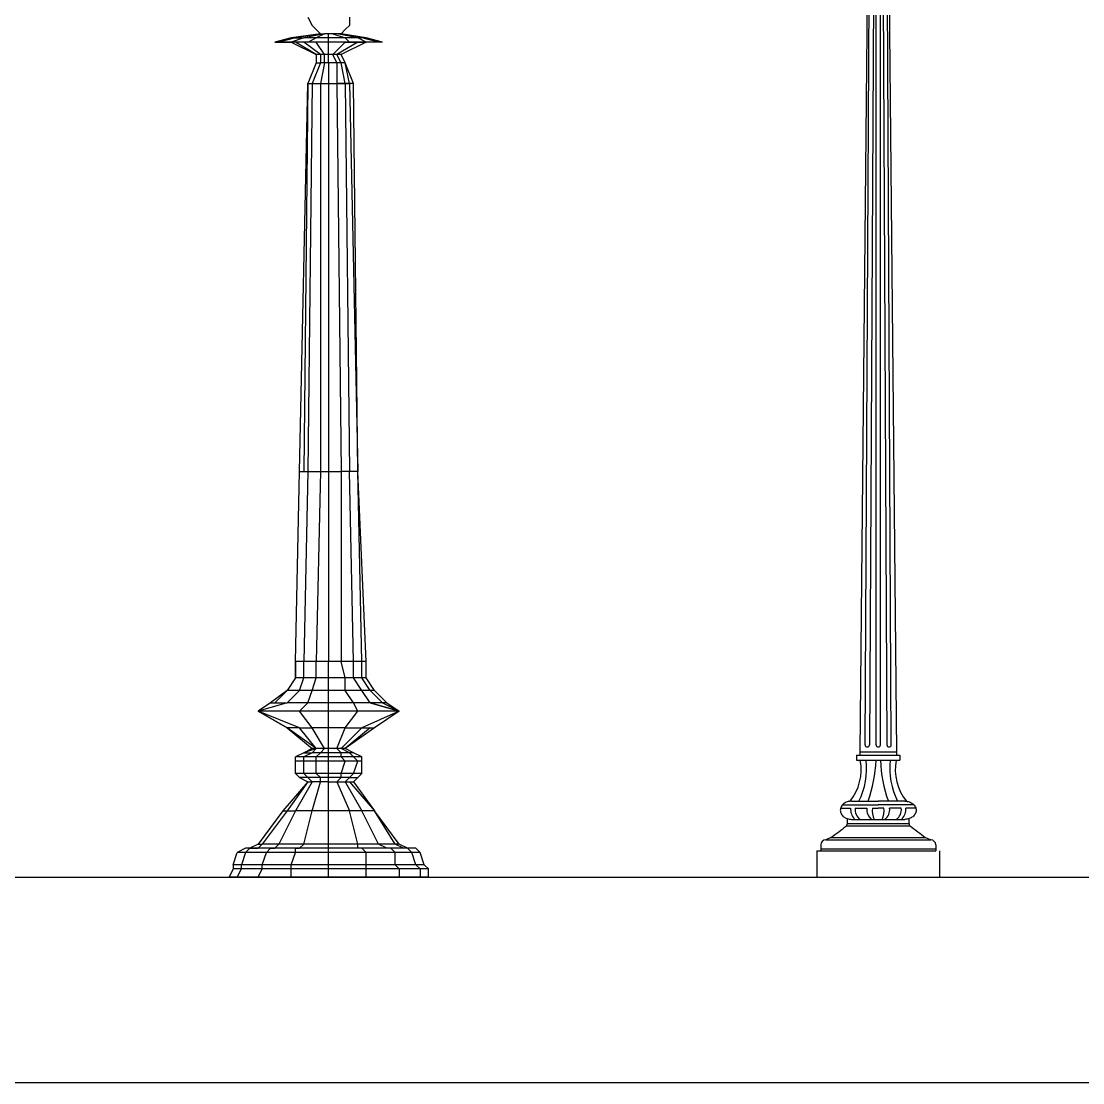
# Model space of a CAD drawing. Header units: millimetres. Extents: x 0.8 to 22.3, y 11.9 to 23.2.
# Drawn here: x 8.325 to 11.565, y 11.94 to 15.18 of the extents above; entities that cross this region are included whole.
import ezdxf

# ---------------------------------------------------------------- set-up
doc = ezdxf.new("R2010")
doc.units = ezdxf.units.MM

msp = doc.modelspace()

# ---------------------------------------------------------------- linework, layer by layer
for p, q in [((10.9075, 15.3714), (10.8843, 12.95)), ((10.9729, 15.3714), (10.9961, 12.95)), ((10.9003, 12.9718), (10.9127, 15.3497)), ((10.926, 15.3497), (10.9136, 12.9718)), ((10.9336, 12.9718), (10.9336, 15.3497)), ((10.9468, 12.9718), (10.9468, 15.3497)), ((10.9544, 15.3497), (10.9669, 12.9718)), ((10.9801, 12.9718), (10.9677, 15.3497)), ((9.1996, 15.193), (9.2123, 15.1676)), ((9.2123, 15.1676), (9.225, 15.155)), ((9.225, 15.155), (9.2123, 15.1676)), ((9.3264, 15.1676), (9.3137, 15.155)), ((9.3264, 15.193), (9.3264, 15.1676)), ((9.2377, 15.1423), (9.149, 15.1296)), ((9.2377, 15.1423), (9.1616, 15.1296)), ((9.2503, 15.1423), (9.187, 15.1296)), ((9.225, 15.155), (9.2377, 15.1423)), ((9.225, 15.155), (9.2377, 15.1423)), ((9.2503, 15.1423), (9.225, 15.1296)), ((9.2377, 15.1423), (9.2503, 15.1423)), ((9.263, 15.1423), (9.2503, 15.1423)), ((9.263, 15.1296), (9.263, 15.1423)), ((9.2757, 15.1423), (9.263, 15.1423)), ((9.2884, 15.1423), (9.2757, 15.1423)), ((9.2757, 15.1423), (9.3137, 15.1296)), ((9.3517, 15.1296), (9.2884, 15.1423)), ((9.3644, 15.1296), (9.2884, 15.1423)), ((9.301, 15.1423), (9.2884, 15.1423)), ((9.3137, 15.155), (9.301, 15.1423)), ((9.3771, 15.1296), (9.301, 15.1423)), ((9.149, 15.1296), (9.0983, 15.1169)), ((9.0983, 15.1169), (9.149, 15.1169)), ((9.1109, 15.1169), (9.0983, 15.1169)), ((9.1616, 15.1296), (9.1109, 15.1169)), ((9.149, 15.1169), (9.1109, 15.1169)), ((9.1616, 15.1169), (9.1109, 15.1169)), ((9.187, 15.1296), (9.149, 15.1169)), ((9.149, 15.1296), (9.1616, 15.1296)), ((9.149, 15.1169), (9.225, 15.0789)), ((9.187, 15.1169), (9.149, 15.1169)), ((9.1996, 15.1169), (9.149, 15.1169)), ((9.1616, 15.1169), (9.149, 15.1169)), ((9.1616, 15.1296), (9.187, 15.1296)), ((9.187, 15.1169), (9.1616, 15.1169)), ((9.225, 15.0789), (9.1616, 15.1169)), ((9.225, 15.1296), (9.187, 15.1296)), ((9.2377, 15.0789), (9.187, 15.1169)), ((9.225, 15.1169), (9.187, 15.1169)), ((9.1996, 15.1169), (9.225, 15.1296)), ((9.263, 15.1169), (9.1996, 15.1169)), ((9.225, 15.1169), (9.1996, 15.1169)), ((9.263, 15.1296), (9.225, 15.1296)), ((9.263, 15.1169), (9.225, 15.1169)), ((9.2503, 15.0789), (9.225, 15.1169)), ((9.263, 15.1169), (9.263, 15.1296)), ((9.3137, 15.1296), (9.263, 15.1296)), ((9.263, 15.0789), (9.263, 15.1169)), ((9.3264, 15.1169), (9.263, 15.1169)), ((9.3137, 15.1169), (9.263, 15.1169)), ((9.2757, 15.0789), (9.3137, 15.1169)), ((9.3517, 15.1169), (9.2884, 15.0789)), ((9.3771, 15.1169), (9.301, 15.0789)), ((9.3771, 15.1169), (9.301, 15.0789)), ((9.3517, 15.1296), (9.3137, 15.1296)), ((9.3137, 15.1296), (9.3264, 15.1169)), ((9.3137, 15.1169), (9.3517, 15.1169)), ((9.3137, 15.1169), (9.3264, 15.1169)), ((9.3771, 15.1169), (9.3264, 15.1169)), ((9.3771, 15.1169), (9.3517, 15.1296)), ((9.3644, 15.1296), (9.3517, 15.1296)), ((9.3771, 15.1169), (9.3517, 15.1169)), ((9.3517, 15.1169), (9.3771, 15.1169)), ((9.4151, 15.1169), (9.3644, 15.1296)), ((9.3771, 15.1296), (9.3644, 15.1296)), ((9.4278, 15.1169), (9.3771, 15.1296)), ((9.4278, 15.1169), (9.3771, 15.1169)), ((9.4151, 15.1169), (9.3771, 15.1169)), ((9.4151, 15.1169), (9.3771, 15.1169)), ((9.4278, 15.1169), (9.4151, 15.1169)), ((9.225, 15.0789), (9.225, 15.0536)), ((9.225, 15.0789), (9.225, 15.0536)), ((9.2377, 15.0789), (9.225, 15.0789)), ((9.2377, 15.0789), (9.2377, 15.0536)), ((9.2503, 15.0789), (9.2377, 15.0789)), ((9.263, 15.0789), (9.2503, 15.0789)), ((9.2503, 15.0536), (9.2503, 15.0789)), ((9.263, 15.0536), (9.263, 15.0789)), ((9.2757, 15.0789), (9.263, 15.0789)), ((9.2884, 15.0536), (9.2757, 15.0789)), ((9.2884, 15.0789), (9.2757, 15.0789)), ((9.301, 15.0536), (9.2884, 15.0789)), ((9.301, 15.0789), (9.2884, 15.0789)), ((9.3137, 15.0536), (9.301, 15.0789)), ((9.3137, 15.0536), (9.301, 15.0789)), ((9.225, 15.0536), (9.1996, 14.9902)), ((9.225, 15.0536), (9.1996, 14.9902)), ((9.2377, 15.0536), (9.2123, 14.9902)), ((9.225, 15.0536), (9.2377, 15.0536)), ((9.2503, 15.0536), (9.2377, 15.0536)), ((9.2503, 15.0536), (9.2377, 14.9902)), ((9.263, 15.0536), (9.2503, 15.0536)), ((9.263, 15.0536), (9.263, 14.9902)), ((9.2884, 15.0536), (9.263, 15.0536)), ((9.2884, 15.0536), (9.2884, 14.9902)), ((9.301, 15.0536), (9.2884, 15.0536)), ((9.3137, 14.9902), (9.301, 15.0536)), ((9.3137, 15.0536), (9.301, 15.0536)), ((9.3391, 14.9902), (9.3137, 15.0536)), ((9.3264, 14.9902), (9.3137, 15.0536)), ((9.1743, 13.806), (9.1996, 14.9902)), ((9.1996, 14.9902), (9.187, 13.806)), ((9.2123, 14.9902), (9.1996, 13.806)), ((9.1996, 14.9902), (9.2123, 14.9902)), ((9.2123, 14.9902), (9.2377, 14.9902)), ((9.2377, 14.9902), (9.263, 14.9902)), ((9.2377, 14.9902), (9.2377, 13.806)), ((9.263, 14.9902), (9.263, 13.806)), ((9.263, 14.9902), (9.2884, 14.9902)), ((9.2884, 14.9902), (9.301, 13.806)), ((9.2884, 14.9902), (9.3137, 14.9902)), ((9.3137, 14.9902), (9.2884, 14.9902)), ((9.3137, 14.9902), (9.3264, 13.806)), ((9.3137, 14.9902), (9.3264, 14.9902)), ((9.3264, 14.9902), (9.3137, 14.9902)), ((9.3264, 14.9902), (9.3517, 13.806)), ((9.3391, 14.9902), (9.3264, 14.9902)), ((9.3517, 13.806), (9.3391, 14.9902)), ((9.1616, 13.2266), (9.1743, 13.806)), ((9.1743, 13.806), (9.187, 13.806)), ((9.1996, 13.806), (9.187, 13.2266)), ((9.187, 13.806), (9.1996, 13.806)), ((9.1996, 13.806), (9.2377, 13.806)), ((9.2377, 13.806), (9.225, 13.2266)), ((9.2377, 13.806), (9.263, 13.806)), ((9.263, 13.806), (9.263, 13.2266)), ((9.263, 13.806), (9.301, 13.806)), ((9.301, 13.806), (9.301, 13.2266)), ((9.3264, 13.806), (9.301, 13.806)), ((9.3391, 13.2266), (9.3264, 13.806)), ((9.3517, 13.806), (9.3264, 13.806)), ((9.3644, 13.2266), (9.3517, 13.806)), ((9.3771, 13.2266), (9.3517, 13.806)), ((9.1616, 13.1759), (9.1616, 13.2266)), ((9.1616, 13.2266), (9.1616, 13.1759)), ((9.187, 13.2266), (9.1616, 13.2266)), ((9.187, 13.1759), (9.187, 13.2266)), ((9.225, 13.2266), (9.187, 13.2266)), ((9.263, 13.2266), (9.225, 13.2266)), ((9.225, 13.1759), (9.225, 13.2266)), ((9.263, 13.1759), (9.263, 13.2266)), ((9.301, 13.2266), (9.263, 13.2266)), ((9.3137, 13.1759), (9.301, 13.2266)), ((9.3391, 13.2266), (9.301, 13.2266)), ((9.3391, 13.1759), (9.3391, 13.2266)), ((9.3644, 13.2266), (9.3391, 13.2266)), ((9.3644, 13.1759), (9.3644, 13.2266)), ((9.3771, 13.2266), (9.3644, 13.2266)), ((9.3771, 13.1759), (9.3771, 13.2266)), ((9.1616, 13.1759), (9.1363, 13.1379)), ((9.1616, 13.1759), (9.1363, 13.1379)), ((9.187, 13.1759), (9.1616, 13.1759)), ((9.1743, 13.1379), (9.187, 13.1759)), ((9.225, 13.1759), (9.187, 13.1759)), ((9.2123, 13.1379), (9.225, 13.1759)), ((9.263, 13.1759), (9.225, 13.1759)), ((9.263, 13.1379), (9.263, 13.1759)), ((9.3137, 13.1759), (9.263, 13.1759)), ((9.3391, 13.1759), (9.3137, 13.1759)), ((9.3137, 13.1379), (9.3137, 13.1759)), ((9.3644, 13.1379), (9.3391, 13.1759)), ((9.3644, 13.1759), (9.3391, 13.1759)), ((9.3897, 13.1379), (9.3644, 13.1759)), ((9.3771, 13.1759), (9.3644, 13.1759)), ((9.4024, 13.1379), (9.3771, 13.1759)), ((9.1363, 13.1379), (9.0856, 13.0999)), ((9.1363, 13.1379), (9.0983, 13.0999)), ((9.1743, 13.1379), (9.1363, 13.1379)), ((9.1743, 13.1379), (9.1363, 13.0999)), ((9.2123, 13.1379), (9.1743, 13.1379)), ((9.1996, 13.0999), (9.2123, 13.1379)), ((9.263, 13.1379), (9.2123, 13.1379)), ((9.263, 13.0999), (9.263, 13.1379)), ((9.3137, 13.1379), (9.263, 13.1379)), ((9.3391, 13.0999), (9.3137, 13.1379)), ((9.3644, 13.1379), (9.3137, 13.1379)), ((9.3897, 13.0999), (9.3644, 13.1379)), ((9.3897, 13.1379), (9.3644, 13.1379)), ((9.4278, 13.0999), (9.3897, 13.1379)), ((9.4024, 13.1379), (9.3897, 13.1379)), ((9.4404, 13.0999), (9.4024, 13.1379)), ((9.0856, 13.0999), (9.0476, 13.0745)), ((9.1363, 13.0999), (9.0476, 13.0745)), ((9.0856, 13.0999), (9.0983, 13.0999)), ((9.0983, 13.0999), (9.1363, 13.0999)), ((9.1996, 13.0999), (9.1363, 13.0999)), ((9.1743, 13.0745), (9.1996, 13.0999)), ((9.263, 13.0999), (9.1996, 13.0999)), ((9.263, 13.0745), (9.263, 13.0999)), ((9.3391, 13.0999), (9.263, 13.0999)), ((9.3517, 13.0745), (9.3391, 13.0999)), ((9.3897, 13.0999), (9.3391, 13.0999)), ((9.4785, 13.0745), (9.3897, 13.0999)), ((9.3897, 13.0999), (9.4785, 13.0745)), ((9.4278, 13.0999), (9.3897, 13.0999)), ((9.4278, 13.0999), (9.4785, 13.0745)), ((9.4404, 13.0999), (9.4278, 13.0999)), ((9.4404, 13.0999), (9.4785, 13.0745)), ((9.0476, 13.0745), (9.1363, 13.0238)), ((9.1363, 13.0238), (9.0476, 13.0745)), ((9.1743, 13.0238), (9.0476, 13.0745)), ((9.1743, 13.0745), (9.0476, 13.0745)), ((9.1743, 13.0238), (9.0476, 13.0745)), ((9.263, 13.0745), (9.1743, 13.0745)), ((9.2123, 13.0238), (9.1743, 13.0745)), ((9.3517, 13.0745), (9.263, 13.0745)), ((9.263, 13.0238), (9.263, 13.0745)), ((9.3137, 13.0238), (9.3517, 13.0745)), ((9.4785, 13.0745), (9.3517, 13.0745)), ((9.4785, 13.0745), (9.3644, 13.0238)), ((9.4785, 13.0745), (9.4024, 13.0238)), ((9.1363, 13.0238), (9.2123, 12.9605)), ((9.225, 12.9605), (9.1363, 13.0238)), ((9.1743, 13.0238), (9.1363, 13.0238)), ((9.225, 12.9605), (9.1743, 13.0238)), ((9.1743, 13.0238), (9.2123, 13.0238)), ((9.263, 13.0238), (9.2123, 13.0238)), ((9.2503, 12.9605), (9.2123, 13.0238)), ((9.263, 12.9605), (9.263, 13.0238)), ((9.3137, 13.0238), (9.263, 13.0238)), ((9.2884, 12.9605), (9.3137, 13.0238)), ((9.3644, 13.0238), (9.301, 12.9605)), ((9.4024, 13.0238), (9.3137, 12.9605)), ((9.3897, 13.0238), (9.3137, 12.9605)), ((9.3137, 13.0238), (9.3644, 13.0238)), ((9.3644, 13.0238), (9.3897, 13.0238)), ((9.3897, 13.0238), (9.4024, 13.0238)), ((9.2123, 12.9605), (9.187, 12.9478)), ((9.225, 12.9605), (9.187, 12.9478)), ((9.225, 12.9605), (9.2123, 12.9605)), ((9.225, 12.9605), (9.2123, 12.9478)), ((9.2503, 12.9605), (9.225, 12.9605)), ((9.2377, 12.9478), (9.2503, 12.9605)), ((9.263, 12.9605), (9.2503, 12.9605)), ((9.263, 12.9478), (9.263, 12.9605)), ((9.2884, 12.9605), (9.263, 12.9605)), ((9.301, 12.9478), (9.2884, 12.9605)), ((9.301, 12.9605), (9.2884, 12.9605)), ((9.3264, 12.9478), (9.301, 12.9605)), ((9.3137, 12.9605), (9.301, 12.9605)), ((9.3391, 12.9478), (9.3137, 12.9605)), ((9.3391, 12.9478), (9.3137, 12.9605)), ((9.187, 12.9478), (9.1616, 12.9351)), ((9.187, 12.9478), (9.1616, 12.9351)), ((9.187, 12.9351), (9.1616, 12.9351)), ((9.1616, 12.9224), (9.1616, 12.9351)), ((9.187, 12.9478), (9.2123, 12.9478)), ((9.2123, 12.9478), (9.187, 12.9351)), ((9.187, 12.9224), (9.187, 12.9351)), ((9.225, 12.9351), (9.187, 12.9351)), ((9.2377, 12.9478), (9.2123, 12.9478)), ((9.225, 12.9351), (9.2377, 12.9478)), ((9.263, 12.9351), (9.225, 12.9351)), ((9.225, 12.9224), (9.225, 12.9351)), ((9.263, 12.9478), (9.2377, 12.9478)), ((9.263, 12.9351), (9.263, 12.9478)), ((9.301, 12.9478), (9.263, 12.9478)), ((9.263, 12.9224), (9.263, 12.9351)), ((9.301, 12.9351), (9.263, 12.9351)), ((9.301, 12.9351), (9.301, 12.9478)), ((9.3264, 12.9478), (9.301, 12.9478)), ((9.3391, 12.9351), (9.301, 12.9351)), ((9.3137, 12.9224), (9.301, 12.9351)), ((9.3391, 12.9351), (9.3264, 12.9478)), ((9.3391, 12.9478), (9.3264, 12.9478)), ((9.3644, 12.9351), (9.3391, 12.9478)), ((9.3517, 12.9224), (9.3391, 12.9351)), ((9.3644, 12.9351), (9.3391, 12.9351)), ((9.3644, 12.9224), (9.3644, 12.9351)), ((10.8741, 12.9404), (11.0064, 12.9404)), ((10.8741, 12.9404), (10.8741, 12.9246)), ((10.8843, 12.95), (10.9961, 12.95)), ((10.8843, 12.95), (10.8843, 12.9404)), ((10.9961, 12.95), (10.9961, 12.9404)), ((11.0064, 12.9404), (11.0064, 12.9246)), ((9.187, 12.9224), (9.1616, 12.9224)), ((9.1616, 12.8844), (9.1616, 12.9224)), ((9.187, 12.8844), (9.187, 12.9224)), ((9.225, 12.9224), (9.187, 12.9224)), ((9.263, 12.9224), (9.225, 12.9224)), ((9.225, 12.8844), (9.225, 12.9224)), ((9.263, 12.8844), (9.263, 12.9224)), ((9.3137, 12.9224), (9.263, 12.9224)), ((9.301, 12.8844), (9.3137, 12.9224)), ((9.3517, 12.9224), (9.3137, 12.9224)), ((9.3391, 12.8844), (9.3517, 12.9224)), ((9.3644, 12.9224), (9.3517, 12.9224)), ((9.3644, 12.8844), (9.3644, 12.9224)), ((10.8741, 12.9246), (11.0064, 12.9246)), ((9.1616, 12.8844), (9.1743, 12.8717)), ((9.187, 12.8844), (9.1616, 12.8844)), ((9.1743, 12.8717), (9.1996, 12.8591)), ((9.187, 12.8717), (9.1743, 12.8717)), ((9.1996, 12.8717), (9.187, 12.8844)), ((9.225, 12.8844), (9.187, 12.8844)), ((9.1996, 12.8717), (9.187, 12.8717)), ((9.1996, 12.8717), (9.2123, 12.8591)), ((9.2377, 12.8717), (9.1996, 12.8717)), ((9.263, 12.8844), (9.225, 12.8844)), ((9.2377, 12.8717), (9.225, 12.8844)), ((9.263, 12.8717), (9.2377, 12.8717)), ((9.2377, 12.8591), (9.2377, 12.8717)), ((9.263, 12.8717), (9.263, 12.8844)), ((9.301, 12.8844), (9.263, 12.8844)), ((9.263, 12.8591), (9.263, 12.8717)), ((9.301, 12.8717), (9.263, 12.8717)), ((9.301, 12.8717), (9.2884, 12.8591)), ((9.3391, 12.8844), (9.301, 12.8844)), ((9.301, 12.8717), (9.301, 12.8844)), ((9.3264, 12.8717), (9.301, 12.8717)), ((9.3264, 12.8717), (9.3137, 12.8591)), ((9.3264, 12.8717), (9.3391, 12.8844)), ((9.3264, 12.8717), (9.3517, 12.8717)), ((9.3644, 12.8844), (9.3391, 12.8844)), ((9.3517, 12.8717), (9.3391, 12.8591)), ((9.3644, 12.8844), (9.3517, 12.8717)), ((9.1996, 12.8591), (9.1236, 12.7704)), ((9.1996, 12.8591), (9.1363, 12.7704)), ((9.2123, 12.8591), (9.1616, 12.7704)), ((9.1996, 12.8591), (9.2123, 12.8591)), ((9.2123, 12.7704), (9.2377, 12.8591)), ((9.2377, 12.8591), (9.2123, 12.8591)), ((9.263, 12.8591), (9.2377, 12.8591)), ((9.263, 12.7704), (9.263, 12.8591)), ((9.263, 12.8591), (9.2884, 12.8591)), ((9.2884, 12.8591), (9.3264, 12.7704)), ((9.2884, 12.8591), (9.3137, 12.8591)), ((9.3137, 12.8591), (9.3644, 12.7704)), ((9.3137, 12.8591), (9.3264, 12.8591)), ((9.3264, 12.8591), (9.4024, 12.7704)), ((9.3264, 12.8591), (9.3391, 12.8591)), ((9.3391, 12.8591), (9.4024, 12.7704)), ((10.8591, 12.7998), (10.9402, 12.7998)), ((11.0213, 12.7998), (10.9402, 12.7998)), ((9.1236, 12.7704), (9.0476, 12.669)), ((9.1363, 12.7704), (9.0602, 12.669)), ((9.1616, 12.7704), (9.1109, 12.669)), ((9.1236, 12.7704), (9.1363, 12.7704)), ((9.1363, 12.7704), (9.1616, 12.7704)), ((9.2123, 12.7704), (9.1616, 12.7704)), ((9.187, 12.669), (9.2123, 12.7704)), ((9.263, 12.7704), (9.2123, 12.7704)), ((9.263, 12.669), (9.263, 12.7704)), ((9.3264, 12.7704), (9.263, 12.7704)), ((9.3517, 12.669), (9.3264, 12.7704)), ((9.3644, 12.7704), (9.3264, 12.7704)), ((9.4151, 12.669), (9.3644, 12.7704)), ((9.4024, 12.7704), (9.3644, 12.7704)), ((9.4658, 12.669), (9.4024, 12.7704)), ((9.4785, 12.669), (9.4024, 12.7704)), ((10.8255, 12.7788), (10.8557, 12.7788)), ((10.8316, 12.7888), (10.9402, 12.7888)), ((10.87, 12.7788), (10.9056, 12.7788)), ((10.9227, 12.7788), (10.9402, 12.7788)), ((11.0488, 12.7888), (10.9402, 12.7888)), ((10.9577, 12.7788), (10.9402, 12.7788)), ((11.0104, 12.7788), (10.9748, 12.7788)), ((11.0549, 12.7788), (11.0247, 12.7788)), ((10.846, 12.7318), (10.846, 12.7463)), ((10.8591, 12.7443), (11.0213, 12.7443)), ((11.0344, 12.7318), (11.0344, 12.7463)), ((10.8436, 12.7246), (10.846, 12.7318)), ((10.8436, 12.7246), (11.0368, 12.7246)), ((10.846, 12.7318), (11.0344, 12.7318)), ((11.0368, 12.7246), (11.0344, 12.7318)), ((9.0476, 12.669), (9.0222, 12.6563)), ((9.0476, 12.669), (9.0602, 12.669)), ((9.0602, 12.669), (9.0476, 12.6563)), ((9.1109, 12.669), (9.0602, 12.669)), ((9.0983, 12.6563), (9.1109, 12.669)), ((9.187, 12.669), (9.1109, 12.669)), ((9.1743, 12.6563), (9.187, 12.669)), ((9.263, 12.669), (9.187, 12.669)), ((9.3517, 12.669), (9.263, 12.669)), ((9.263, 12.6563), (9.263, 12.669)), ((9.4151, 12.669), (9.3517, 12.669)), ((9.3517, 12.6563), (9.3517, 12.669)), ((9.4404, 12.6563), (9.4151, 12.669)), ((9.4658, 12.669), (9.4151, 12.669)), ((9.4911, 12.6563), (9.4658, 12.669)), ((9.4785, 12.669), (9.4658, 12.669)), ((9.5038, 12.6563), (9.4785, 12.669)), ((10.7956, 12.6889), (10.7799, 12.6815)), ((10.7799, 12.6815), (11.1005, 12.6815)), ((10.7956, 12.6889), (11.0848, 12.6889)), ((11.0848, 12.6889), (11.1005, 12.6815)), ((8.9715, 12.6056), (8.9842, 12.6436)), ((9.0095, 12.6563), (8.9842, 12.6436)), ((9.0095, 12.6436), (8.9842, 12.6436)), ((9.0095, 12.6436), (8.9969, 12.6056)), ((9.0222, 12.6563), (9.0095, 12.6563)), ((9.0222, 12.6563), (9.0095, 12.6563)), ((9.0095, 12.6436), (9.0222, 12.6563)), ((9.0729, 12.6436), (9.0095, 12.6436)), ((9.0222, 12.6563), (9.0476, 12.6563)), ((9.0222, 12.6563), (9.0476, 12.6563)), ((9.0856, 12.6563), (9.0222, 12.6563)), ((9.0983, 12.6563), (9.0476, 12.6563)), ((9.0602, 12.6056), (9.0729, 12.6436)), ((9.0729, 12.6436), (9.0856, 12.6563)), ((9.1616, 12.6436), (9.0729, 12.6436)), ((9.0856, 12.6563), (9.0983, 12.6563)), ((9.1616, 12.6563), (9.0856, 12.6563)), ((9.1743, 12.6563), (9.0983, 12.6563)), ((9.149, 12.6056), (9.1616, 12.6436)), ((9.263, 12.6563), (9.1616, 12.6563)), ((9.1616, 12.6563), (9.1743, 12.6563)), ((9.1616, 12.6436), (9.1616, 12.6563)), ((9.263, 12.6436), (9.1616, 12.6436)), ((9.263, 12.6563), (9.1743, 12.6563)), ((9.3517, 12.6563), (9.263, 12.6563)), ((9.3644, 12.6563), (9.263, 12.6563)), ((9.263, 12.6436), (9.263, 12.6563)), ((9.263, 12.6056), (9.263, 12.6436)), ((9.3771, 12.6436), (9.263, 12.6436)), ((9.4404, 12.6563), (9.3517, 12.6563)), ((9.3644, 12.6563), (9.3517, 12.6563)), ((9.4531, 12.6563), (9.3644, 12.6563)), ((9.3771, 12.6436), (9.3644, 12.6563)), ((9.3771, 12.6056), (9.3771, 12.6436)), ((9.4658, 12.6436), (9.3771, 12.6436)), ((9.4531, 12.6563), (9.4404, 12.6563)), ((9.4911, 12.6563), (9.4404, 12.6563)), ((9.5038, 12.6563), (9.4531, 12.6563)), ((9.4658, 12.6436), (9.4531, 12.6563)), ((9.4658, 12.6056), (9.4658, 12.6436)), ((9.5165, 12.6436), (9.4658, 12.6436)), ((9.5038, 12.6563), (9.4911, 12.6563)), ((9.5038, 12.6563), (9.4911, 12.6563)), ((9.5165, 12.6436), (9.5038, 12.6563)), ((9.5292, 12.6563), (9.5038, 12.6563)), ((9.5292, 12.6563), (9.5038, 12.6563)), ((9.5292, 12.6056), (9.5165, 12.6436)), ((9.5418, 12.6436), (9.5165, 12.6436)), ((9.5418, 12.6436), (9.5292, 12.6563)), ((9.5545, 12.6056), (9.5418, 12.6436)), ((10.7528, 12.6487), (11.1158, 12.6487)), ((10.7528, 12.6487), (10.7528, 12.5676)), ((10.7646, 12.6662), (10.7646, 12.6486)), ((10.7646, 12.654), (11.1158, 12.654)), ((11.1158, 12.6662), (11.1158, 12.6486)), ((11.1276, 12.6487), (11.1276, 12.5676)), ((8.9715, 12.6056), (8.9715, 12.5929)), ((8.9969, 12.6056), (8.9715, 12.6056)), ((9.0602, 12.6056), (8.9969, 12.6056)), ((8.9969, 12.5929), (8.9969, 12.6056)), ((9.149, 12.6056), (9.0602, 12.6056)), ((9.0602, 12.5929), (9.0602, 12.6056)), ((9.263, 12.6056), (9.149, 12.6056)), ((9.149, 12.5929), (9.149, 12.6056)), ((9.3771, 12.6056), (9.263, 12.6056)), ((9.263, 12.5929), (9.263, 12.6056)), ((9.4658, 12.6056), (9.3771, 12.6056)), ((9.3771, 12.5929), (9.3771, 12.6056)), ((9.5292, 12.6056), (9.4658, 12.6056)), ((9.4785, 12.5929), (9.4658, 12.6056)), ((9.5418, 12.5929), (9.5292, 12.6056)), ((9.5545, 12.6056), (9.5292, 12.6056)), ((9.5672, 12.5929), (9.5545, 12.6056)), ((8.9715, 12.5929), (8.9589, 12.5676)), ((8.9969, 12.5929), (8.9715, 12.5929)), ((8.9842, 12.5676), (8.9969, 12.5929)), ((9.0602, 12.5929), (8.9969, 12.5929)), ((9.0476, 12.5676), (9.0602, 12.5929)), ((9.149, 12.5929), (9.0602, 12.5929)), ((9.263, 12.5929), (9.149, 12.5929)), ((9.149, 12.5676), (9.149, 12.5929)), ((9.3771, 12.5929), (9.263, 12.5929)), ((9.263, 12.5676), (9.263, 12.5929)), ((9.4785, 12.5929), (9.3771, 12.5929)), ((9.3771, 12.5676), (9.3771, 12.5929)), ((9.5418, 12.5929), (9.4785, 12.5929)), ((9.4785, 12.5929), (9.4785, 12.5676)), ((9.5418, 12.5929), (9.5418, 12.5676)), ((9.5672, 12.5929), (9.5418, 12.5929)), ((9.5672, 12.5676), (9.5672, 12.5929)), ((2.1594, 12.5676), (12.5953, 12.5676)), ((8.9842, 12.5676), (8.9589, 12.5676)), ((8.9842, 12.5676), (8.9589, 12.5676)), ((9.0476, 12.5676), (8.9842, 12.5676)), ((9.149, 12.5676), (9.0476, 12.5676)), ((9.263, 12.5676), (9.0983, 12.5676)), ((9.263, 12.5676), (9.149, 12.5676)), ((9.263, 12.5676), (9.4404, 12.5676)), ((9.3771, 12.5676), (9.263, 12.5676)), ((9.4785, 12.5676), (9.3771, 12.5676)), ((9.5418, 12.5676), (9.4785, 12.5676)), ((9.5672, 12.5676), (9.5418, 12.5676)), ((9.5672, 12.5676), (9.5418, 12.5676))]:
    msp.add_line(p, q)
for points in [[(10.8591, 12.7998, 0.080271), (10.8455, 12.7976, 0.088989), (10.8346, 12.7916, 0.104929), (10.827, 12.7823, 0.119868), (10.8245, 12.772, 0.119868), (10.827, 12.7617, 0.104929), (10.8346, 12.7524, 0.088989), (10.8455, 12.7465, 0.080271), (10.8591, 12.7443, 0.080271)], [(11.0213, 12.7998, -0.080271), (11.0349, 12.7976, -0.088989), (11.0458, 12.7916, -0.104929), (11.0535, 12.7823, -0.119868), (11.056, 12.772, -0.119868), (11.0535, 12.7617, -0.104929), (11.0458, 12.7524, -0.088989), (11.0349, 12.7465, -0.080271), (11.0213, 12.7443, -0.080271)]]:
    msp.add_lwpolyline(points, format="xyb")
for centre, radius, start, end in [((10.9069, 12.9718), 0.00663, 180, 0), ((10.9402, 12.9718), 0.00663, 180, 270), ((10.9402, 12.9718), 0.00663, 270, 0), ((10.9735, 12.9718), 0.00663, 180, 0), ((10.7342, 12.896), 0.154, 321.1959, 10.7126), ((10.6852, 12.8999), 0.2199, 332.9109, 6.4503), ((10.5179, 12.9404), 0.416, 340.2334, 357.8165), ((11.3626, 12.9404), 0.416, 182.1835, 199.7666), ((11.1952, 12.8999), 0.2199, 173.5497, 207.0891), ((11.1462, 12.896), 0.154, 169.2874, 218.8041), ((10.9006, 12.7761), 0.0449, 176.5953, 222.9704), ((10.9052, 12.7736), 0.0355, 171.6519, 235.6934), ((10.9391, 12.773), 0.034, 170.2411, 237.7068), ((10.9793, 12.7697), 0.0573, 170.9181, 206.3278), ((10.9011, 12.7697), 0.0573, 333.6722, 9.0819), ((10.9414, 12.773), 0.034, 302.2932, 9.7589), ((10.9753, 12.7736), 0.0355, 304.3066, 8.3481), ((10.9798, 12.7761), 0.0449, 317.0296, 3.4047), ((9.6354, 14.301), 1.9862, 305.7421, 307.4678), ((12.2451, 14.301), 1.9862, 232.5322, 234.2579), ((10.7799, 12.6662), 0.0153, 90, 180), ((11.1005, 12.6662), 0.0153, 0, 90)]:
    msp.add_arc(centre, radius, start, end)
at = {"layer": 'DEFPOINTS'}
msp.add_lwpolyline([(0.7655, 23.2182), (22.3155, 23.2182), (22.3155, 11.9403), (0.7655, 11.9403)], close=True, dxfattribs=at)

doc.saveas('drawing.dxf')
